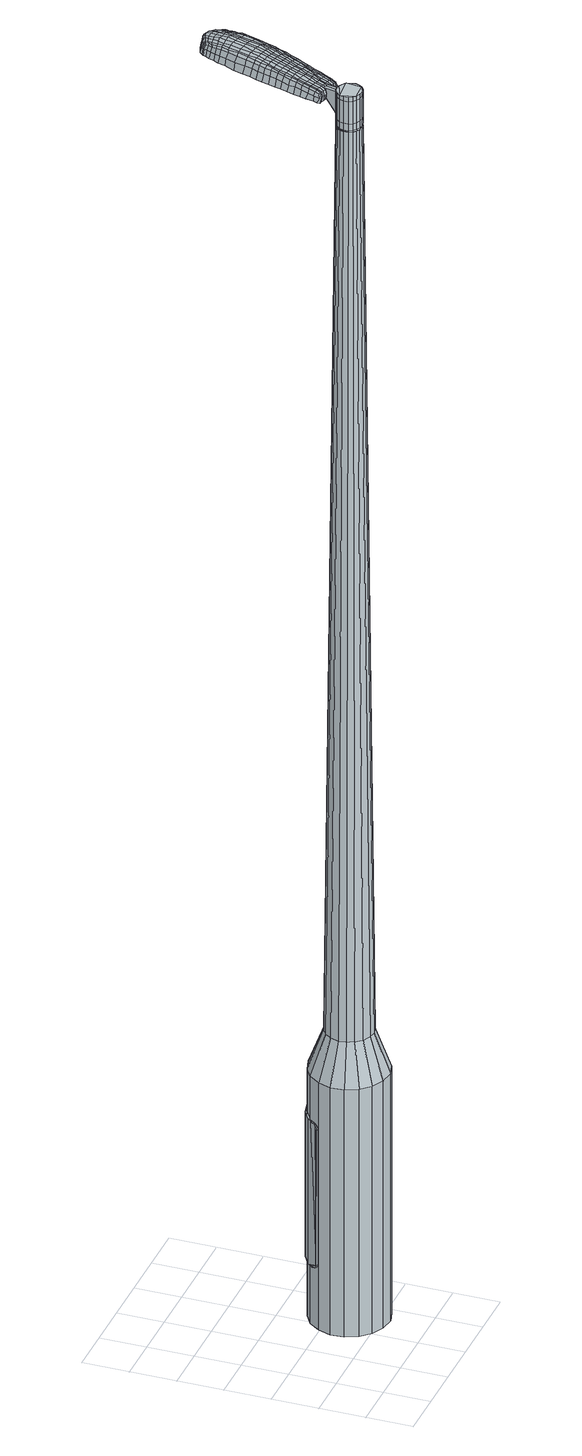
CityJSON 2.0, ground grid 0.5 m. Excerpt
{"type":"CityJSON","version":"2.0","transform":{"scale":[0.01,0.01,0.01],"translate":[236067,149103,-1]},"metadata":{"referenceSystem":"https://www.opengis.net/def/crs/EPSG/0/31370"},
"CityObjects":{
"object1":{"type":"GenericCityObject","attributes":{"cluster":47,"mean_distance_to_centroid":0.244,"new_centroid_x":236068.28,"new_centroid_y":149103.8,"mean_distance_to_camera":8.24,"H1":5.52,"H2":5.93,"Z_final":117.62,"cluster2":-1,"proj_x":236074.04,"proj_y":149105.53,"id_line":90866,"bearing_l":163.28,"distance":6.01,"orientation":"right","G_obj":73.28},"geometry":[{"type":"MultiSurface","lod":"2","boundaries":[[[0,1,2,3]],[[1,4,5,2]],[[4,6,7,5]],[[6,8,9,7]],[[8,10,11,9]],[[10,12,13,11]],[[12,14,15,13]],[[14,16,17,15]],[[16,18,19,17]],[[18,20,21,19]],[[20,22,23,21]],[[22,24,25,23]],[[24,26,27,25]],[[26,28,29,27]],[[28,30,31,29]],[[30,32,33,31]],[[32,34,35,33]],[[34,0,3,35]],[[36,37,38,39]],[[38,40,41,42]],[[41,43,42]],[[42,44,45,46]],[[45,47,46]],[[46,48,49,50]],[[49,51,50]],[[42,46,50,38]],[[50,52,39,38]],[[53,36,39]],[[2,5,7,35]],[[7,9,11,15]],[[11,13,15]],[[15,17,19,23]],[[19,21,23]],[[23,25,27,31]],[[27,29,31]],[[15,23,31,7]],[[31,33,35,7]],[[3,2,35]],[[1,0,54,55]],[[0,34,56,54]],[[34,32,57,56]],[[32,30,58,57]],[[30,28,59,58]],[[28,26,60,59]],[[26,24,61,60]],[[24,22,62,61]],[[22,20,63,62]],[[20,18,64,63]],[[18,16,65,64]],[[16,14,66,65]],[[14,12,67,66]],[[12,10,68,67]],[[10,8,69,68]],[[8,6,70,69]],[[6,4,71,70]],[[4,1,55,71]],[[55,54,72,73]],[[54,56,74,72]],[[56,57,75,74]],[[57,58,76,75]],[[58,59,77,76]],[[59,60,78,77]],[[60,61,79,78]],[[61,62,80,79]],[[62,63,81,80]],[[63,64,82,81]],[[64,65,83,82]],[[65,66,84,83]],[[66,67,85,84]],[[67,68,86,85]],[[68,69,87,86]],[[69,70,88,87]],[[70,71,89,88]],[[71,55,73,89]],[[72,90,91,73]],[[92,93,90,72]],[[94,95,93,92]],[[76,96,95,94]],[[97,98,96,76]],[[99,100,98,97]],[[101,102,100,99]],[[103,104,102,101]],[[105,106,104,103]],[[107,108,106,105]],[[109,110,108,107]],[[111,112,110,109]],[[113,114,112,111]],[[115,116,114,113]],[[117,118,116,115]],[[119,120,118,117]],[[121,122,120,119]],[[73,91,122,121]],[[123,124,125,126]],[[127,123,126,128]],[[129,127,128,130]],[[131,129,130,132]],[[133,131,132,134]],[[135,133,134,136]],[[137,135,136,138]],[[139,137,138,140]],[[141,139,140,142]],[[143,141,142,144]],[[145,143,144,146]],[[147,145,146,148]],[[149,147,148,150]],[[151,149,150,152]],[[153,151,152,154]],[[155,153,154,156]],[[74,92,72]],[[74,75,94,92]],[[75,76,94]],[[77,97,76]],[[77,78,99,97]],[[78,79,101,99]],[[79,80,103,101]],[[80,81,105,103]],[[81,82,107,105]],[[82,83,109,107]],[[83,84,111,109]],[[84,85,113,111]],[[85,86,115,113]],[[86,87,117,115]],[[87,88,119,117]],[[88,89,121,119]],[[89,73,121]],[[157,122,91]],[[157,158,120,122]],[[158,159,118,120]],[[159,160,116,118]],[[160,161,114,116]],[[161,162,112,114]],[[162,163,110,112]],[[163,164,108,110]],[[164,165,106,108]],[[165,166,104,106]],[[166,167,102,104]],[[167,168,100,102]],[[168,169,98,100]],[[169,96,98]],[[170,95,96]],[[170,171,93,95]],[[171,90,93]],[[39,52,155,172]],[[91,90,173,156]],[[53,39,172,124]],[[90,171,125,173]],[[36,53,124,123]],[[171,170,126,125]],[[37,36,123,127]],[[170,96,128,126]],[[38,37,127,129]],[[96,169,130,128]],[[40,38,129,131]],[[169,168,132,130]],[[41,40,131,133]],[[168,167,134,132]],[[43,41,133,135]],[[167,166,136,134]],[[42,43,135,137]],[[166,165,138,136]],[[44,42,137,139]],[[165,164,140,138]],[[45,44,139,141]],[[164,163,142,140]],[[47,45,141,143]],[[163,162,144,142]],[[46,47,143,145]],[[162,161,146,144]],[[48,46,145,147]],[[161,160,148,146]],[[49,48,147,149]],[[160,159,150,148]],[[51,49,149,151]],[[159,158,152,150]],[[50,51,151,153]],[[158,157,154,152]],[[52,50,153,155]],[[157,91,156,154]],[[155,156,174,175]],[[156,173,176,174]],[[173,125,177,176]],[[125,124,178,177]],[[124,172,179,178]],[[172,155,175,179]],[[180,181,182,183]],[[184,180,183,185]],[[180,184,186,187]],[[181,180,187,188]],[[189,190,191,192]],[[193,189,192,194]],[[189,193,195,196]],[[190,189,196,197]],[[198,199,200,201]],[[202,198,201,203]],[[198,202,204,205]],[[199,198,205,206]],[[207,208,209,210]],[[211,207,210,212]],[[207,211,213,214]],[[208,207,214,215]],[[216,217,218,219]],[[220,216,219,221]],[[216,220,222,223]],[[217,216,223,224]],[[225,226,227,228]],[[229,225,228,230]],[[225,229,231,232]],[[226,225,232,233]],[[234,235,236,237]],[[226,234,237,227]],[[234,226,233,238]],[[235,234,238,239]],[[240,241,242,243]],[[235,240,243,236]],[[240,235,239,244]],[[241,240,244,245]],[[246,184,185,247]],[[241,246,247,242]],[[246,241,245,248]],[[184,246,248,186]],[[249,250,251,252]],[[253,249,252,254]],[[249,253,255,256]],[[250,249,256,257]],[[258,259,260,261]],[[250,258,261,251]],[[258,250,257,262]],[[259,258,262,263]],[[264,265,266,267]],[[259,264,267,260]],[[264,259,263,268]],[[265,264,268,269]],[[270,271,272,273]],[[265,270,273,266]],[[270,265,269,274]],[[271,270,274,275]],[[276,181,188,277]],[[271,276,277,272]],[[276,271,275,278]],[[181,276,278,182]],[[279,280,281,282]],[[283,279,282,284]],[[279,283,285,286]],[[280,279,286,287]],[[288,289,290,291]],[[280,288,291,281]],[[288,280,287,292]],[[289,288,292,293]],[[294,295,296,297]],[[289,294,297,290]],[[294,289,293,298]],[[295,294,298,299]],[[300,193,194,301]],[[295,300,301,296]],[[300,295,299,302]],[[193,300,302,195]],[[303,304,305,306]],[[307,303,306,308]],[[303,307,309,310]],[[304,303,310,311]],[[312,313,314,315]],[[304,312,315,305]],[[312,304,311,316]],[[313,312,316,317]],[[318,319,320,321]],[[313,318,321,314]],[[318,313,317,322]],[[319,318,322,323]],[[324,325,326,327]],[[319,324,327,320]],[[324,319,323,328]],[[325,324,328,329]],[[330,190,197,331]],[[325,330,331,326]],[[330,325,329,332]],[[190,330,332,191]],[[333,219,218,334]],[[335,333,334,336]],[[333,335,337,338]],[[219,333,338,221]],[[339,335,336,340]],[[341,339,340,342]],[[339,341,343,344]],[[335,339,344,337]],[[345,341,342,346]],[[347,345,346,348]],[[345,347,349,350]],[[341,345,350,343]],[[351,347,348,352]],[[353,351,352,354]],[[351,353,355,356]],[[347,351,356,349]],[[357,353,354,358]],[[208,357,358,209]],[[357,208,215,359]],[[353,357,359,355]],[[360,361,206,205]],[[362,360,205,204]],[[360,362,363,364]],[[361,360,364,365]],[[366,367,365,364]],[[368,366,364,363]],[[366,368,369,370]],[[367,366,370,371]],[[372,373,371,370]],[[374,372,370,369]],[[372,374,375,376]],[[373,372,376,377]],[[378,379,377,376]],[[380,378,376,375]],[[378,380,213,211]],[[379,378,211,212]],[[381,382,383,384]],[[283,381,384,285]],[[381,283,284,385]],[[382,381,385,386]],[[387,202,203,388]],[[382,387,388,383]],[[387,382,386,389]],[[202,387,389,204]],[[390,391,392,393]],[[229,390,393,231]],[[390,229,230,394]],[[391,390,394,395]],[[396,397,398,399]],[[391,396,399,392]],[[396,391,395,400]],[[397,396,400,401]],[[402,199,206,403]],[[397,402,403,398]],[[402,397,401,404]],[[199,402,404,200]],[[405,406,407,408]],[[187,405,408,188]],[[405,187,186,409]],[[406,405,409,410]],[[411,412,413,414]],[[406,411,414,407]],[[411,406,410,415]],[[412,411,415,416]],[[417,210,209,418]],[[412,417,418,413]],[[417,412,416,419]],[[210,417,419,212]],[[420,421,422,423]],[[192,420,423,194]],[[420,192,191,424]],[[421,420,424,425]],[[426,214,213,427]],[[421,426,427,422]],[[426,421,425,428]],[[214,426,428,215]],[[429,430,431,432]],[[307,429,432,309]],[[429,307,308,433]],[[430,429,433,434]],[[435,220,221,436]],[[430,435,436,431]],[[435,430,434,437]],[[220,435,437,222]],[[438,439,440,441]],[[253,438,441,255]],[[438,253,254,442]],[[439,438,442,443]],[[444,445,446,447]],[[439,444,447,440]],[[444,439,443,448]],[[445,444,448,449]],[[450,217,224,451]],[[445,450,451,446]],[[450,445,449,452]],[[217,450,452,218]],[[453,454,443,442]],[[252,453,442,254]],[[453,252,251,455]],[[454,453,455,456]],[[457,458,449,448]],[[454,457,448,443]],[[457,454,456,459]],[[458,457,459,460]],[[461,334,218,452]],[[458,461,452,449]],[[461,458,460,462]],[[334,461,462,336]],[[463,464,465,466]],[[310,463,466,311]],[[463,310,309,432]],[[464,463,432,431]],[[467,338,337,468]],[[464,467,468,465]],[[467,464,431,436]],[[338,467,436,221]],[[469,470,456,455]],[[261,469,455,251]],[[469,261,260,471]],[[470,469,471,472]],[[473,474,460,459]],[[470,473,459,456]],[[473,470,472,475]],[[474,473,475,476]],[[477,340,336,462]],[[474,477,462,460]],[[477,474,476,478]],[[340,477,478,342]],[[479,480,481,482]],[[316,479,482,317]],[[479,316,311,466]],[[480,479,466,465]],[[483,344,343,484]],[[480,483,484,481]],[[483,480,465,468]],[[344,483,468,337]],[[485,486,472,471]],[[267,485,471,260]],[[485,267,266,487]],[[486,485,487,488]],[[489,490,476,475]],[[486,489,475,472]],[[489,486,488,491]],[[490,489,491,492]],[[493,346,342,478]],[[490,493,478,476]],[[493,490,492,494]],[[346,493,494,348]],[[495,496,497,498]],[[322,495,498,323]],[[495,322,317,482]],[[496,495,482,481]],[[499,350,349,500]],[[496,499,500,497]],[[499,496,481,484]],[[350,499,484,343]],[[501,502,488,487]],[[273,501,487,266]],[[501,273,272,503]],[[502,501,503,504]],[[505,506,492,491]],[[502,505,491,488]],[[505,502,504,507]],[[506,505,507,508]],[[509,352,348,494]],[[506,509,494,492]],[[509,506,508,510]],[[352,509,510,354]],[[511,512,513,514]],[[328,511,514,329]],[[511,328,323,498]],[[512,511,498,497]],[[515,356,355,516]],[[512,515,516,513]],[[515,512,497,500]],[[356,515,500,349]],[[517,518,504,503]],[[277,517,503,272]],[[517,277,188,408]],[[518,517,408,407]],[[519,520,508,507]],[[518,519,507,504]],[[519,518,407,414]],[[520,519,414,413]],[[521,358,354,510]],[[520,521,510,508]],[[521,520,413,418]],[[358,521,418,209]],[[522,523,425,424]],[[332,522,424,191]],[[522,332,329,514]],[[523,522,514,513]],[[524,359,215,428]],[[523,524,428,425]],[[524,523,513,516]],[[359,524,516,355]],[[525,526,386,385]],[[282,525,385,284]],[[525,282,281,527]],[[526,525,527,528]],[[529,362,204,389]],[[526,529,389,386]],[[529,526,528,530]],[[362,529,530,363]],[[531,532,533,534]],[[232,531,534,233]],[[531,232,231,393]],[[532,531,393,392]],[[535,536,537,538]],[[532,535,538,533]],[[535,532,392,399]],[[536,535,399,398]],[[539,361,365,540]],[[536,539,540,537]],[[539,536,398,403]],[[361,539,403,206]],[[541,542,528,527]],[[291,541,527,281]],[[541,291,290,543]],[[542,541,543,544]],[[545,368,363,530]],[[542,545,530,528]],[[545,542,544,546]],[[368,545,546,369]],[[547,548,549,550]],[[238,547,550,239]],[[547,238,233,534]],[[548,547,534,533]],[[551,552,553,554]],[[548,551,554,549]],[[551,548,533,538]],[[552,551,538,537]],[[555,367,371,556]],[[552,555,556,553]],[[555,552,537,540]],[[367,555,540,365]],[[557,558,544,543]],[[297,557,543,290]],[[557,297,296,559]],[[558,557,559,560]],[[561,374,369,546]],[[558,561,546,544]],[[561,558,560,562]],[[374,561,562,375]],[[563,564,565,566]],[[244,563,566,245]],[[563,244,239,550]],[[564,563,550,549]],[[567,568,569,570]],[[564,567,570,565]],[[567,564,549,554]],[[568,567,554,553]],[[571,373,377,572]],[[568,571,572,569]],[[571,568,553,556]],[[373,571,556,371]],[[573,574,560,559]],[[301,573,559,296]],[[573,301,194,423]],[[574,573,423,422]],[[575,380,375,562]],[[574,575,562,560]],[[575,574,422,427]],[[380,575,427,213]],[[576,577,410,409]],[[248,576,409,186]],[[576,248,245,566]],[[577,576,566,565]],[[578,579,416,415]],[[577,578,415,410]],[[578,577,565,570]],[[579,578,570,569]],[[580,379,212,419]],[[579,580,419,416]],[[580,579,569,572]],[[379,580,572,377]],[[581,582,583,584]],[[584,583,585,586]],[[587,585,583,588]],[[588,583,582,589]],[[590,591,592,593]],[[593,592,594,595]],[[596,594,592,597]],[[597,592,591,598]],[[599,600,601,602]],[[602,601,603,604]],[[605,603,601,606]],[[606,601,600,607]],[[608,609,610,611]],[[611,610,612,613]],[[614,612,610,615]],[[615,610,609,616]],[[617,618,619,620]],[[620,619,621,622]],[[623,621,619,624]],[[624,619,618,625]],[[626,627,628,629]],[[629,628,630,631]],[[632,630,628,633]],[[633,628,627,634]],[[635,636,637,638]],[[638,637,627,626]],[[634,627,637,639]],[[639,637,636,640]],[[641,642,643,644]],[[644,643,636,635]],[[640,636,643,645]],[[645,643,642,646]],[[586,585,647,648]],[[648,647,642,641]],[[646,642,647,649]],[[649,647,585,587]],[[650,651,652,653]],[[653,652,654,655]],[[656,654,652,657]],[[657,652,651,658]],[[659,660,661,662]],[[662,661,651,650]],[[658,651,661,663]],[[663,661,660,664]],[[665,666,667,668]],[[668,667,660,659]],[[664,660,667,669]],[[669,667,666,670]],[[671,672,673,674]],[[674,673,666,665]],[[670,666,673,675]],[[675,673,672,676]],[[589,582,677,678]],[[678,677,672,671]],[[676,672,677,679]],[[679,677,582,581]],[[680,681,682,683]],[[683,682,684,685]],[[686,684,682,687]],[[687,682,681,688]],[[689,690,691,692]],[[692,691,681,680]],[[688,681,691,693]],[[693,691,690,694]],[[695,696,697,698]],[[698,697,690,689]],[[694,690,697,699]],[[699,697,696,700]],[[595,594,701,702]],[[702,701,696,695]],[[700,696,701,703]],[[703,701,594,596]],[[704,705,706,707]],[[707,706,708,709]],[[710,708,706,711]],[[711,706,705,712]],[[713,714,715,716]],[[716,715,705,704]],[[712,705,715,717]],[[717,715,714,718]],[[719,720,721,722]],[[722,721,714,713]],[[718,714,721,723]],[[723,721,720,724]],[[725,726,727,728]],[[728,727,720,719]],[[724,720,727,729]],[[729,727,726,730]],[[598,591,731,732]],[[732,731,726,725]],[[730,726,731,733]],[[733,731,591,590]],[[617,620,734,735]],[[735,734,736,737]],[[738,736,734,739]],[[739,734,620,622]],[[737,736,740,741]],[[741,740,742,743]],[[744,742,740,745]],[[745,740,736,738]],[[743,742,746,747]],[[747,746,748,749]],[[750,748,746,751]],[[751,746,742,744]],[[749,748,752,753]],[[753,752,754,755]],[[756,754,752,757]],[[757,752,748,750]],[[755,754,758,759]],[[759,758,609,608]],[[616,609,758,760]],[[760,758,754,756]],[[607,761,762,606]],[[606,762,763,605]],[[764,763,762,765]],[[765,762,761,766]],[[766,767,768,765]],[[765,768,769,764]],[[770,769,768,771]],[[771,768,767,772]],[[772,773,774,771]],[[771,774,775,770]],[[776,775,774,777]],[[777,774,773,778]],[[778,779,780,777]],[[777,780,781,776]],[[614,781,780,612]],[[612,780,779,613]],[[782,783,784,785]],[[785,784,684,686]],[[685,684,784,786]],[[786,784,783,787]],[[604,603,788,789]],[[789,788,783,782]],[[787,783,788,790]],[[790,788,603,605]],[[791,792,793,794]],[[794,793,630,632]],[[631,630,793,795]],[[795,793,792,796]],[[797,798,799,800]],[[800,799,792,791]],[[796,792,799,801]],[[801,799,798,802]],[[607,600,803,804]],[[804,803,798,797]],[[802,798,803,805]],[[805,803,600,599]],[[806,807,808,809]],[[809,808,588,589]],[[587,588,808,810]],[[810,808,807,811]],[[812,813,814,815]],[[815,814,807,806]],[[811,807,814,816]],[[816,814,813,817]],[[608,611,818,819]],[[819,818,813,812]],[[817,813,818,820]],[[820,818,611,613]],[[821,822,823,824]],[[824,823,593,595]],[[590,593,823,825]],[[825,823,822,826]],[[614,615,827,828]],[[828,827,822,821]],[[826,822,827,829]],[[829,827,615,616]],[[830,831,832,833]],[[833,832,708,710]],[[709,708,832,834]],[[834,832,831,835]],[[622,621,836,837]],[[837,836,831,830]],[[835,831,836,838]],[[838,836,621,623]],[[839,840,841]],[[841,840,654,656]],[[655,654,840,842]],[[842,840,843]],[[844,845,846,847]],[[847,846,840,839]],[[843,840,846,848]],[[848,846,845,849]],[[625,618,850,851]],[[851,850,845,844]],[[849,845,850,852]],[[852,850,618,617]],[[843,853,854,842]],[[842,854,653,655]],[[650,653,854,855]],[[854,853,855]],[[849,856,857,848]],[[848,857,853,843]],[[855,853,857,858]],[[858,857,856,859]],[[617,735,175,852]],[[852,175,856,849]],[[859,856,175,860]],[[860,175,735,737]],[[861,862,863,864]],[[864,863,711,712]],[[710,711,863,833]],[[833,863,862,830]],[[738,739,865,866]],[[866,865,862,861]],[[830,862,865,837]],[[837,865,739,622]],[[867,868,855]],[[855,868,662,650]],[[659,662,868,869]],[[868,867,869]],[[859,870,871,858]],[[858,871,867,855]],[[869,867,871,872]],[[872,871,870,873]],[[737,741,874,860]],[[860,874,870,859]],[[873,870,874,875]],[[875,874,741,743]],[[876,877,878,879]],[[879,878,717,718]],[[712,717,878,864]],[[864,878,877,861]],[[744,745,880,881]],[[881,880,877,876]],[[861,877,880,866]],[[866,880,745,738]],[[882,883,869]],[[869,883,668,659]],[[665,668,883,884]],[[884,883,882,885]],[[873,886,887,872]],[[872,887,882,869]],[[885,882,887,888]],[[888,887,886,889]],[[743,747,890,875]],[[875,890,886,873]],[[889,886,890,891]],[[891,890,747,749]],[[892,893,894,895]],[[895,894,723,724]],[[718,723,894,879]],[[879,894,893,876]],[[750,751,896,897]],[[897,896,893,892]],[[876,893,896,881]],[[881,896,751,744]],[[885,898,899,884]],[[884,899,674,665]],[[671,674,899,900]],[[900,899,898,901]],[[889,902,903,888]],[[888,903,898,885]],[[901,898,903,904]],[[904,903,902,905]],[[749,753,906,891]],[[891,906,902,889]],[[905,902,906,907]],[[907,906,753,755]],[[908,909,910,911]],[[911,910,729,730]],[[724,729,910,895]],[[895,910,909,892]],[[756,757,912,913]],[[913,912,909,908]],[[892,909,912,897]],[[897,912,757,750]],[[901,914,915,900]],[[900,915,678,671]],[[589,678,915,809]],[[809,915,914,806]],[[905,916,917,904]],[[904,917,914,901]],[[806,914,917,815]],[[815,917,916,812]],[[755,759,918,907]],[[907,918,916,905]],[[812,916,918,819]],[[819,918,759,608]],[[826,919,920,825]],[[825,920,733,590]],[[730,733,920,911]],[[911,920,919,908]],[[616,760,921,829]],[[829,921,919,826]],[[908,919,921,913]],[[913,921,760,756]],[[787,922,923,786]],[[786,923,683,685]],[[680,683,923,924]],[[924,923,922,925]],[[605,763,926,790]],[[790,926,922,787]],[[925,922,926,927]],[[927,926,763,764]],[[928,929,930,931]],[[931,930,633,634]],[[632,633,930,794]],[[794,930,929,791]],[[932,933,934,935]],[[935,934,929,928]],[[791,929,934,800]],[[800,934,933,797]],[[766,761,936,937]],[[937,936,933,932]],[[797,933,936,804]],[[804,936,761,607]],[[925,938,939,924]],[[924,939,692,680]],[[689,692,939,940]],[[940,939,938,941]],[[764,769,942,927]],[[927,942,938,925]],[[941,938,942,943]],[[943,942,769,770]],[[944,945,946,947]],[[947,946,639,640]],[[634,639,946,931]],[[931,946,945,928]],[[948,949,950,951]],[[951,950,945,944]],[[928,945,950,935]],[[935,950,949,932]],[[772,767,952,953]],[[953,952,949,948]],[[932,949,952,937]],[[937,952,767,766]],[[941,954,955,940]],[[940,955,698,689]],[[695,698,955,956]],[[956,955,954,957]],[[770,775,958,943]],[[943,958,954,941]],[[957,954,958,959]],[[959,958,775,776]],[[960,961,962,963]],[[963,962,645,646]],[[640,645,962,947]],[[947,962,961,944]],[[964,965,966,967]],[[967,966,961,960]],[[944,961,966,951]],[[951,966,965,948]],[[778,773,968,969]],[[969,968,965,964]],[[948,965,968,953]],[[953,968,773,772]],[[957,970,971,956]],[[956,971,702,695]],[[595,702,971,824]],[[824,971,970,821]],[[776,781,972,959]],[[959,972,970,957]],[[821,970,972,828]],[[828,972,781,614]],[[811,973,974,810]],[[810,974,649,587]],[[646,649,974,963]],[[963,974,973,960]],[[817,975,976,816]],[[816,976,973,811]],[[960,973,976,967]],[[967,976,975,964]],[[613,779,977,820]],[[820,977,975,817]],[[964,975,977,969]],[[969,977,779,778]],[[581,584,183,182]],[[584,586,185,183]],[[596,597,196,195]],[[597,598,197,196]],[[599,602,201,200]],[[602,604,203,201]],[[623,624,223,222]],[[624,625,224,223]],[[626,629,228,227]],[[629,631,230,228]],[[635,638,237,236]],[[638,626,227,237]],[[641,644,243,242]],[[644,635,236,243]],[[586,648,247,185]],[[648,641,242,247]],[[656,657,256,255]],[[657,658,257,256]],[[658,663,262,257]],[[663,664,263,262]],[[664,669,268,263]],[[669,670,269,268]],[[670,675,274,269]],[[675,676,275,274]],[[676,679,278,275]],[[679,581,182,278]],[[686,687,286,285]],[[687,688,287,286]],[[688,693,292,287]],[[693,694,293,292]],[[694,699,298,293]],[[699,700,299,298]],[[700,703,302,299]],[[703,596,195,302]],[[704,707,306,305]],[[707,709,308,306]],[[713,716,315,314]],[[716,704,305,315]],[[719,722,321,320]],[[722,713,314,321]],[[725,728,327,326]],[[728,719,320,327]],[[598,732,331,197]],[[732,725,326,331]],[[782,785,384,383]],[[785,686,285,384]],[[604,789,388,203]],[[789,782,383,388]],[[631,795,394,230]],[[795,796,395,394]],[[796,801,400,395]],[[801,802,401,400]],[[802,805,404,401]],[[805,599,200,404]],[[709,834,433,308]],[[834,835,434,433]],[[835,838,437,434]],[[838,623,222,437]],[[839,841,441,440]],[[841,656,255,441]],[[844,847,447,446]],[[847,839,440,447]],[[625,851,451,224]],[[851,844,446,451]],[[978,979,980,981]],[[982,983,981,980]],[[984,985,986,987]],[[988,989,990,991]],[[979,992,993,980]],[[994,982,980,993]],[[995,984,987,996]],[[997,998,989,988]],[[992,999,1000,993]],[[1000,1001,994,993]],[[1002,995,996,1003]],[[1004,998,997,1005]],[[999,1006,1007,1000]],[[1007,1008,1001,1000]],[[1009,1002,1003,1010]],[[1011,1004,1005,1012]],[[1013,1014,1015,1016]],[[1017,1018,1014,1013]],[[1017,1019,1020,1018]],[[1019,1021,1022,1020]],[[1023,1024,1025,1026]],[[1027,1028,1024,1023]],[[1029,1030,1028,1027]],[[1031,1032,1030,1029]],[[1026,1015,1014,1023]],[[1023,1014,1018,1027]],[[1018,1020,1029,1027]],[[1020,1022,1031,1029]],[[987,986,983,982]],[[996,987,982,994]],[[1001,1003,996,994]],[[1008,1010,1003,1001]],[[988,991,985,984]],[[997,988,984,995]],[[1005,997,995,1002]],[[1012,1005,1002,1009]],[[989,1013,1016,990]],[[998,1017,1013,989]],[[1019,1017,998,1004]],[[1021,1019,1004,1011]],[[1033,1034,1035,1036]],[[1035,1037,1038,1039]],[[1035,1039,1040,1041]],[[1035,1041,1036]],[[1042,1033,1036,1043]],[[1044,1043,1036,1045]],[[1046,1045,1036]],[[1047,1035,1034,1048]],[[1049,1047,1048,1050]],[[1051,1049,1050,1052]],[[1053,1051,1052,1054]],[[1055,1053,1054,1056]],[[1056,1057,1058,1059]],[[1056,1059,1060,1061]],[[1056,1061,1062,1063]],[[1062,1064,1065,1066]],[[1062,1066,1067,1068]],[[1062,1068,1063]],[[1056,1063,1055]],[[1069,1070,1034,1033]],[[1071,1072,1037,1035]],[[1073,1074,1046,1036]],[[1070,1075,1048,1034]],[[1076,1071,1035,1047]],[[1075,1077,1050,1048]],[[1078,1076,1047,1049]],[[1077,1079,1052,1050]],[[1080,1078,1049,1051]],[[1079,1081,1054,1052]],[[1082,1080,1051,1053]],[[1081,1083,1056,1054]],[[1084,1082,1053,1055]],[[1083,1085,1057,1056]],[[1086,1087,1064,1062]],[[1088,1084,1055,1063]],[[1058,1057,1085,1089]],[[1059,1058,1089,1090]],[[1060,1059,1090,1091]],[[1061,1060,1091,1092]],[[1062,1061,1092,1086]],[[1093,1069,1033,1042]],[[1094,1093,1042,1043]],[[1095,1094,1043,1044]],[[1096,1095,1044,1045]],[[1074,1096,1045,1046]],[[1038,1037,1072,1097]],[[1065,1064,1087,1098]],[[1039,1038,1097,1099]],[[1040,1039,1099,1100]],[[1041,1040,1100,1101]],[[1036,1041,1101,1073]],[[1066,1065,1098,1102]],[[1067,1066,1102,1103]],[[1068,1067,1103,1104]],[[1063,1068,1104,1088]]]}]}
},
"vertices":[
[139,123,384],[153,116,384],[153,116,96],[139,123,96],[163,106,384],[163,106,96],[168,92,384],[168,92,96],[169,77,384],[169,77,96],[165,63,384],[165,63,96],[156,52,384],[156,52,96],[144,44,384],[144,44,96],[130,40,384],[130,40,96],[115,42,384],[115,42,96],[102,49,384],[102,49,96],[92,59,384],[92,59,96],[86,73,384],[86,73,96],[85,87,384],[85,87,96],[90,101,384],[90,101,96],[98,113,384],[98,113,96],[111,121,384],[111,121,96],[125,125,384],[125,125,96],[122,95,1524],[118,92,1524],[115,88,1524],[131,95,1524],[114,84,1524],[114,79,1524],[119,72,1524],[116,75,1524],[123,70,1524],[128,69,1524],[137,73,1524],[133,70,1524],[139,76,1524],[141,81,1524],[139,90,1524],[140,86,1524],[135,93,1524],[127,96,1524],[135,107,429],[142,103,429],[126,108,429],[117,106,429],[110,101,429],[105,94,429],[102,85,429],[103,77,429],[106,69,429],[112,62,429],[120,58,429],[129,57,429],[137,59,429],[145,64,429],[150,71,429],[152,79,429],[152,88,429],[148,96,429],[131,95,1483],[135,93,1483],[127,96,1483],[122,95,1483],[118,92,1483],[115,88,1483],[114,84,1483],[114,79,1483],[116,75,1483],[119,72,1483],[123,70,1483],[128,69,1483],[133,70,1483],[137,73,1483],[139,76,1483],[141,81,1483],[140,86,1483],[139,90,1483],[131,95,1485],[135,93,1485],[127,95,1483],[127,95,1485],[122,94,1483],[122,94,1485],[118,92,1485],[116,88,1483],[116,88,1485],[115,84,1483],[115,84,1485],[115,79,1483],[115,79,1485],[117,75,1483],[117,75,1485],[120,72,1483],[120,72,1485],[124,70,1483],[124,70,1485],[128,70,1483],[128,70,1485],[132,71,1483],[132,71,1485],[136,73,1483],[136,73,1485],[139,77,1483],[139,77,1485],[140,81,1483],[140,81,1485],[140,85,1483],[140,85,1485],[138,89,1483],[138,89,1485],[122,95,1519],[127,96,1519],[127,96,1493],[122,95,1493],[118,92,1519],[118,92,1493],[115,88,1519],[115,88,1493],[114,84,1519],[114,84,1493],[114,79,1519],[114,79,1493],[116,75,1519],[116,75,1493],[119,72,1519],[119,72,1493],[123,70,1519],[123,70,1493],[128,69,1519],[128,69,1493],[133,70,1519],[133,70,1493],[137,73,1519],[137,73,1493],[139,76,1519],[139,76,1493],[141,81,1519],[141,81,1493],[140,86,1519],[140,86,1493],[139,90,1519],[139,90,1493],[135,93,1519],[135,93,1493],[139,90,1485],[140,86,1485],[141,81,1485],[139,76,1485],[137,73,1485],[133,70,1485],[128,69,1485],[123,70,1485],[119,72,1485],[116,75,1485],[114,79,1485],[114,84,1485],[115,88,1485],[122,95,1485],[127,96,1485],[131,95,1519],[131,95,1493],[140,112,1513],[140,112,1518],[137,113,1513],[133,114,1513],[133,114,1518],[137,113,1518],[177,179,1519],[174,172,1518],[176,173,1509],[178,179,1510],[179,187,1519],[181,187,1510],[178,186,1526],[175,178,1525],[172,171,1525],[140,190,1519],[138,183,1518],[139,182,1525],[141,188,1525],[142,198,1519],[143,197,1526],[141,200,1510],[139,192,1510],[137,185,1509],[178,255,1519],[181,254,1519],[181,255,1513],[178,256,1513],[173,255,1519],[174,256,1513],[173,254,1524],[177,254,1524],[181,252,1524],[156,184,1530],[154,177,1529],[157,176,1529],[160,183,1530],[159,193,1531],[162,192,1531],[155,194,1530],[153,185,1530],[151,178,1529],[133,107,1512],[136,106,1512],[136,107,1517],[134,108,1517],[131,108,1512],[131,109,1517],[130,109,1506],[134,108,1506],[136,107,1506],[192,236,1519],[192,232,1519],[193,233,1512],[194,236,1512],[192,238,1518],[194,239,1512],[191,238,1522],[191,236,1523],[190,232,1524],[191,228,1519],[190,222,1519],[191,223,1512],[193,228,1512],[189,228,1524],[188,222,1525],[188,216,1519],[186,209,1519],[188,210,1511],[190,217,1511],[187,216,1526],[185,208,1526],[183,198,1519],[185,199,1510],[181,197,1526],[151,109,1513],[154,116,1513],[153,116,1518],[150,109,1517],[149,104,1512],[149,105,1516],[150,104,1506],[153,110,1507],[155,117,1507],[157,123,1514],[159,130,1515],[158,130,1520],[155,123,1519],[158,124,1507],[161,131,1507],[162,137,1515],[164,144,1516],[163,144,1522],[160,137,1521],[163,138,1508],[166,145,1508],[167,151,1517],[169,158,1517],[168,158,1524],[165,151,1523],[169,152,1508],[171,159,1509],[172,165,1518],[170,165,1524],[174,166,1509],[158,247,1519],[157,244,1519],[158,243,1524],[159,246,1523],[160,249,1518],[160,248,1522],[159,250,1512],[157,248,1512],[156,245,1512],[155,239,1519],[153,234,1519],[154,233,1525],[156,238,1524],[154,241,1512],[152,235,1512],[151,228,1519],[149,221,1519],[150,219,1526],[152,227,1526],[150,230,1511],[148,222,1511],[145,210,1519],[146,208,1526],[144,211,1510],[122,118,1513],[124,125,1513],[123,127,1507],[122,119,1507],[121,112,1512],[121,114,1506],[122,113,1516],[123,117,1517],[125,124,1518],[126,133,1514],[128,140,1515],[127,141,1507],[125,134,1507],[127,132,1519],[129,139,1520],[129,147,1515],[131,155,1516],[130,156,1508],[128,149,1508],[130,146,1521],[132,153,1522],[133,162,1517],[135,169,1517],[133,170,1509],[132,163,1508],[134,160,1523],[136,168,1524],[136,176,1518],[135,178,1509],[137,175,1524],[135,113,1519],[138,112,1519],[137,120,1520],[140,119,1520],[135,121,1520],[133,114,1519],[140,127,1522],[142,127,1522],[142,134,1523],[144,134,1523],[139,135,1523],[137,128,1521],[144,142,1524],[147,141,1524],[146,149,1525],[149,148,1525],[143,150,1525],[141,143,1524],[148,156,1526],[151,155,1526],[150,163,1527],[153,162,1527],[147,164,1527],[145,157,1526],[152,170,1528],[155,169,1528],[149,171,1528],[176,251,1527],[180,250,1527],[172,251,1526],[171,247,1527],[175,246,1528],[179,245,1528],[173,240,1529],[177,239,1529],[169,241,1528],[167,234,1530],[171,233,1530],[175,232,1530],[169,226,1531],[173,225,1531],[165,227,1530],[162,218,1531],[166,217,1531],[170,216,1531],[163,205,1531],[166,204,1531],[159,206,1531],[161,251,1518],[164,252,1519],[163,253,1513],[160,252,1513],[161,249,1523],[164,251,1523],[168,254,1519],[168,255,1513],[168,252,1524],[192,240,1518],[191,243,1518],[190,242,1523],[191,239,1523],[193,241,1513],[192,244,1513],[190,246,1519],[187,250,1519],[187,248,1524],[189,245,1523],[190,247,1513],[188,250,1513],[184,252,1519],[184,251,1524],[185,253,1513],[173,178,1528],[171,179,1528],[169,172,1528],[171,172,1527],[176,187,1528],[174,187,1529],[169,180,1529],[166,181,1530],[164,174,1529],[167,173,1528],[172,188,1529],[169,190,1530],[163,182,1530],[160,175,1529],[166,191,1531],[142,188,1528],[145,187,1529],[147,196,1529],[145,196,1528],[141,181,1527],[143,180,1528],[149,186,1529],[151,195,1530],[147,179,1528],[122,110,1512],[124,110,1512],[125,111,1517],[123,111,1517],[121,111,1506],[123,111,1506],[127,109,1512],[128,110,1517],[127,110,1506],[147,102,1512],[146,103,1512],[147,104,1506],[149,103,1506],[147,104,1517],[146,104,1517],[144,104,1512],[141,104,1512],[142,105,1506],[144,104,1506],[144,105,1517],[141,106,1517],[138,105,1512],[139,106,1506],[139,106,1517],[149,109,1519],[147,109,1519],[151,116,1520],[150,116,1520],[145,110,1519],[143,111,1519],[148,117,1520],[145,118,1520],[140,112,1519],[142,119,1520],[124,116,1519],[126,116,1519],[128,123,1520],[126,124,1520],[129,115,1519],[131,122,1520],[154,123,1521],[152,124,1521],[156,130,1522],[155,131,1522],[150,124,1521],[147,125,1521],[152,131,1522],[150,132,1523],[145,126,1522],[147,133,1523],[128,131,1521],[130,130,1521],[132,138,1522],[130,138,1522],[133,129,1521],[135,137,1522],[159,137,1523],[157,138,1523],[161,144,1524],[159,145,1524],[155,138,1523],[152,139,1524],[157,145,1525],[154,146,1525],[149,140,1524],[151,147,1525],[132,145,1523],[134,145,1523],[136,152,1524],[133,153,1524],[137,144,1524],[139,151,1525],[164,151,1525],[162,152,1525],[166,158,1526],[164,158,1526],[159,152,1526],[157,153,1526],[162,159,1527],[159,160,1527],[154,154,1526],[156,161,1527],[135,160,1525],[137,159,1525],[139,166,1526],[137,167,1526],[141,158,1526],[143,165,1527],[169,165,1527],[167,165,1527],[164,166,1527],[161,167,1528],[158,168,1528],[139,174,1527],[141,173,1527],[145,172,1528],[161,247,1525],[163,248,1525],[160,243,1526],[162,245,1526],[168,250,1526],[166,246,1527],[190,237,1525],[190,240,1525],[189,236,1526],[190,234,1525],[188,243,1525],[186,245,1526],[185,241,1527],[187,239,1526],[183,248,1526],[182,244,1527],[158,239,1526],[160,240,1527],[156,233,1527],[158,233,1528],[164,240,1528],[162,234,1529],[189,229,1526],[187,231,1527],[186,225,1528],[187,223,1527],[186,233,1527],[183,235,1528],[181,229,1529],[184,227,1528],[180,237,1528],[178,231,1530],[154,227,1528],[156,227,1529],[151,219,1528],[153,219,1529],[160,227,1529],[158,219,1530],[186,217,1528],[184,218,1528],[182,210,1529],[183,209,1528],[182,220,1529],[179,222,1530],[176,214,1530],[179,212,1530],[176,224,1530],[173,215,1531],[148,208,1529],[150,208,1529],[154,207,1530],[180,198,1528],[178,199,1529],[176,200,1530],[173,202,1530],[169,203,1531],[174,173,1509],[172,173,1518],[175,179,1518],[177,180,1509],[177,187,1519],[179,188,1510],[176,187,1525],[173,179,1525],[171,172,1525],[141,181,1525],[140,183,1518],[142,189,1518],[143,188,1525],[144,198,1519],[145,196,1525],[143,199,1510],[141,191,1509],[139,184,1509],[181,253,1513],[180,252,1519],[177,253,1519],[177,254,1513],[174,253,1519],[174,254,1513],[173,252,1524],[177,251,1524],[180,250,1524],[157,177,1528],[155,177,1528],[157,184,1529],[160,183,1529],[159,193,1529],[162,192,1529],[156,194,1529],[153,185,1529],[151,178,1528],[137,109,1516],[137,108,1512],[134,109,1512],[134,110,1516],[131,110,1512],[132,111,1516],[131,111,1506],[134,110,1506],[137,109,1506],[191,233,1512],[190,233,1519],[190,236,1518],[192,236,1512],[190,238,1518],[192,238,1512],[189,237,1522],[189,236,1523],[189,233,1523],[189,223,1512],[188,222,1519],[189,228,1519],[191,229,1512],[188,228,1524],[186,222,1525],[186,210,1511],[184,209,1519],[186,217,1519],[188,218,1511],[185,217,1525],[183,209,1526],[181,198,1519],[183,199,1510],[179,198,1526],[151,117,1518],[152,117,1513],[150,110,1513],[148,110,1517],[148,105,1512],[147,106,1515],[149,106,1506],[151,111,1506],[154,118,1507],[156,131,1520],[157,131,1514],[155,124,1514],[153,124,1519],[156,125,1507],[159,132,1507],[161,145,1522],[162,145,1516],[160,138,1515],[158,138,1521],[162,139,1508],[164,146,1508],[166,158,1523],[168,159,1517],[165,152,1516],[163,152,1522],[167,153,1508],[169,160,1508],[170,166,1517],[168,165,1524],[172,167,1509],[160,242,1523],[159,243,1519],[160,246,1518],[161,245,1523],[161,247,1518],[162,247,1522],[160,249,1512],[159,247,1512],[158,244,1512],[156,232,1525],[155,233,1519],[157,238,1519],[158,237,1524],[156,240,1512],[154,235,1512],[152,219,1526],[150,220,1519],[153,227,1519],[154,226,1525],[152,229,1511],[149,222,1511],[147,209,1519],[148,208,1526],[146,211,1510],[125,126,1507],[126,125,1513],[124,118,1513],[124,119,1506],[123,113,1512],[123,114,1506],[124,113,1515],[125,117,1517],[127,124,1518],[129,141,1507],[130,140,1514],[128,132,1514],[127,134,1507],[129,131,1519],[131,139,1520],[132,156,1508],[133,154,1516],[131,147,1515],[130,148,1508],[132,146,1521],[134,153,1522],[135,170,1508],[136,168,1517],[135,161,1516],[134,163,1508],[136,160,1522],[138,167,1523],[138,176,1517],[137,177,1509],[139,174,1524],[136,114,1518],[138,113,1518],[138,121,1519],[140,120,1519],[135,122,1519],[133,115,1518],[140,128,1520],[142,127,1520],[142,135,1521],[144,134,1521],[139,136,1521],[137,129,1520],[144,142,1523],[147,141,1523],[146,149,1524],[149,148,1524],[143,150,1524],[141,143,1523],[148,156,1525],[151,155,1525],[150,163,1526],[153,163,1526],[147,164,1526],[145,157,1525],[152,170,1527],[155,170,1527],[149,171,1527],[179,248,1526],[176,249,1526],[173,249,1525],[171,246,1526],[175,246,1526],[178,245,1526],[176,239,1528],[173,240,1528],[169,240,1527],[167,233,1528],[171,233,1529],[174,232,1529],[172,225,1530],[169,226,1530],[165,227,1529],[163,218,1530],[166,217,1530],[170,216,1530],[166,204,1530],[163,205,1530],[159,206,1530],[164,251,1513],[165,250,1518],[162,249,1518],[161,250,1512],[163,247,1523],[165,249,1523],[169,252,1519],[169,253,1513],[169,250,1523],[188,241,1523],[189,242,1518],[190,240,1518],[189,239,1523],[192,240,1512],[190,242,1512],[185,247,1523],[186,248,1519],[188,245,1519],[187,244,1523],[189,246,1513],[186,249,1513],[183,250,1519],[183,249,1524],[184,251,1513],[169,173,1527],[171,179,1527],[172,179,1527],[170,172,1526],[175,187,1527],[174,188,1528],[163,175,1528],[166,181,1528],[168,180,1528],[166,174,1527],[171,189,1528],[168,190,1529],[163,182,1529],[160,176,1528],[165,191,1529],[148,196,1528],[145,187,1527],[144,188,1527],[146,196,1527],[142,181,1526],[143,180,1527],[149,186,1528],[151,195,1528],[147,180,1527],[125,113,1516],[124,112,1512],[123,112,1512],[124,113,1516],[123,113,1506],[124,113,1506],[128,111,1512],[128,112,1516],[127,112,1506],[147,106,1506],[147,105,1512],[148,105,1506],[147,106,1516],[146,106,1516],[142,107,1506],[142,107,1512],[144,106,1512],[145,106,1506],[144,107,1516],[142,108,1516],[139,107,1512],[140,108,1506],[139,108,1516],[147,110,1518],[148,110,1518],[150,117,1519],[143,112,1518],[145,111,1518],[148,118,1519],[145,118,1519],[143,119,1519],[128,124,1519],[127,117,1518],[126,117,1518],[127,124,1519],[130,116,1518],[131,123,1519],[152,124,1520],[153,124,1520],[155,131,1521],[147,126,1520],[150,125,1520],[152,132,1521],[150,133,1521],[145,126,1520],[147,133,1521],[132,138,1521],[130,131,1520],[129,131,1520],[131,138,1521],[133,130,1520],[135,137,1521],[157,138,1522],[158,138,1522],[160,145,1523],[159,145,1523],[152,140,1522],[155,139,1522],[157,146,1523],[154,147,1524],[149,141,1523],[152,148,1524],[136,152,1523],[134,145,1522],[133,145,1522],[135,153,1523],[137,144,1522],[139,151,1523],[162,152,1524],[163,152,1524],[165,159,1525],[164,159,1525],[157,154,1525],[159,153,1524],[162,160,1525],[159,161,1526],[154,155,1525],[156,162,1526],[140,167,1525],[138,159,1524],[137,160,1524],[138,167,1525],[141,158,1524],[143,165,1525],[166,166,1526],[167,165,1526],[161,168,1527],[164,167,1526],[158,169,1527],[142,174,1526],[140,174,1526],[145,173,1526],[164,247,1524],[162,246,1524],[161,243,1525],[163,244,1525],[168,248,1525],[167,245,1525],[188,236,1525],[188,239,1524],[189,237,1524],[188,234,1525],[184,241,1526],[185,245,1525],[187,242,1524],[186,238,1525],[182,247,1525],[181,243,1526],[161,239,1526],[159,238,1526],[157,232,1526],[159,233,1527],[165,240,1526],[163,233,1527],[185,224,1527],[186,230,1526],[187,229,1526],[186,223,1526],[180,228,1528],[182,235,1527],[185,233,1526],[183,226,1527],[179,237,1527],[177,230,1528],[157,227,1527],[155,226,1527],[152,219,1527],[154,219,1528],[161,227,1528],[158,219,1529],[181,210,1528],[183,218,1527],[184,217,1527],[182,209,1527],[176,214,1529],[178,222,1529],[181,220,1528],[179,212,1528],[175,224,1529],[173,215,1530],[151,207,1528],[149,207,1528],[155,207,1529],[177,199,1528],[178,198,1528],[172,202,1529],[175,200,1529],[169,203,1530],[149,105,1508],[142,107,1508],[153,138,1509],[160,136,1509],[159,159,1510],[168,156,1510],[172,196,1512],[180,194,1512],[175,176,1511],[166,179,1511],[177,214,1513],[180,227,1514],[189,224,1514],[186,211,1513],[136,109,1508],[145,140,1509],[151,161,1510],[163,199,1512],[157,182,1511],[168,216,1513],[172,229,1514],[129,111,1508],[137,143,1509],[143,164,1510],[154,202,1512],[149,184,1511],[163,232,1514],[159,219,1513],[123,113,1508],[130,145,1509],[135,166,1510],[145,204,1512],[140,187,1511],[155,234,1514],[150,222,1513],[184,240,1514],[184,244,1514],[190,242,1514],[192,237,1514],[176,242,1514],[177,247,1514],[168,244,1514],[170,249,1514],[159,247,1514],[163,251,1514],[182,250,1515],[180,254,1515],[181,253,1515],[187,249,1515],[178,251,1515],[179,254,1515],[174,252,1515],[178,254,1515],[170,254,1515],[177,255,1515],[96,112,334],[98,115,334],[98,115,165],[89,104,171],[96,112,165],[93,109,165],[92,106,166],[90,105,167],[90,104,169],[93,109,334],[92,106,333],[90,105,332],[90,104,331],[89,104,328],[111,123,165],[111,123,334],[125,126,165],[125,126,334],[140,124,165],[140,124,334],[153,118,165],[153,118,334],[164,107,165],[164,107,334],[166,103,334],[167,100,334],[168,97,333],[169,95,332],[170,94,331],[170,94,328],[166,103,165],[170,94,171],[170,94,169],[169,95,167],[168,97,166],[167,100,165],[98,110,334],[100,113,334],[100,113,165],[98,110,165],[92,102,171],[92,102,328],[112,120,334],[112,120,165],[125,123,334],[125,123,165],[139,121,334],[139,121,165],[152,115,334],[152,115,165],[161,105,334],[161,105,165],[163,102,334],[167,92,328],[167,92,171],[163,102,165],[165,98,334],[166,96,333],[167,94,332],[167,93,331],[96,107,334],[94,105,333],[93,103,332],[92,102,331],[96,107,165],[167,93,169],[94,105,166],[93,103,167],[92,102,169],[167,94,167],[166,96,166],[165,98,165]
]}
